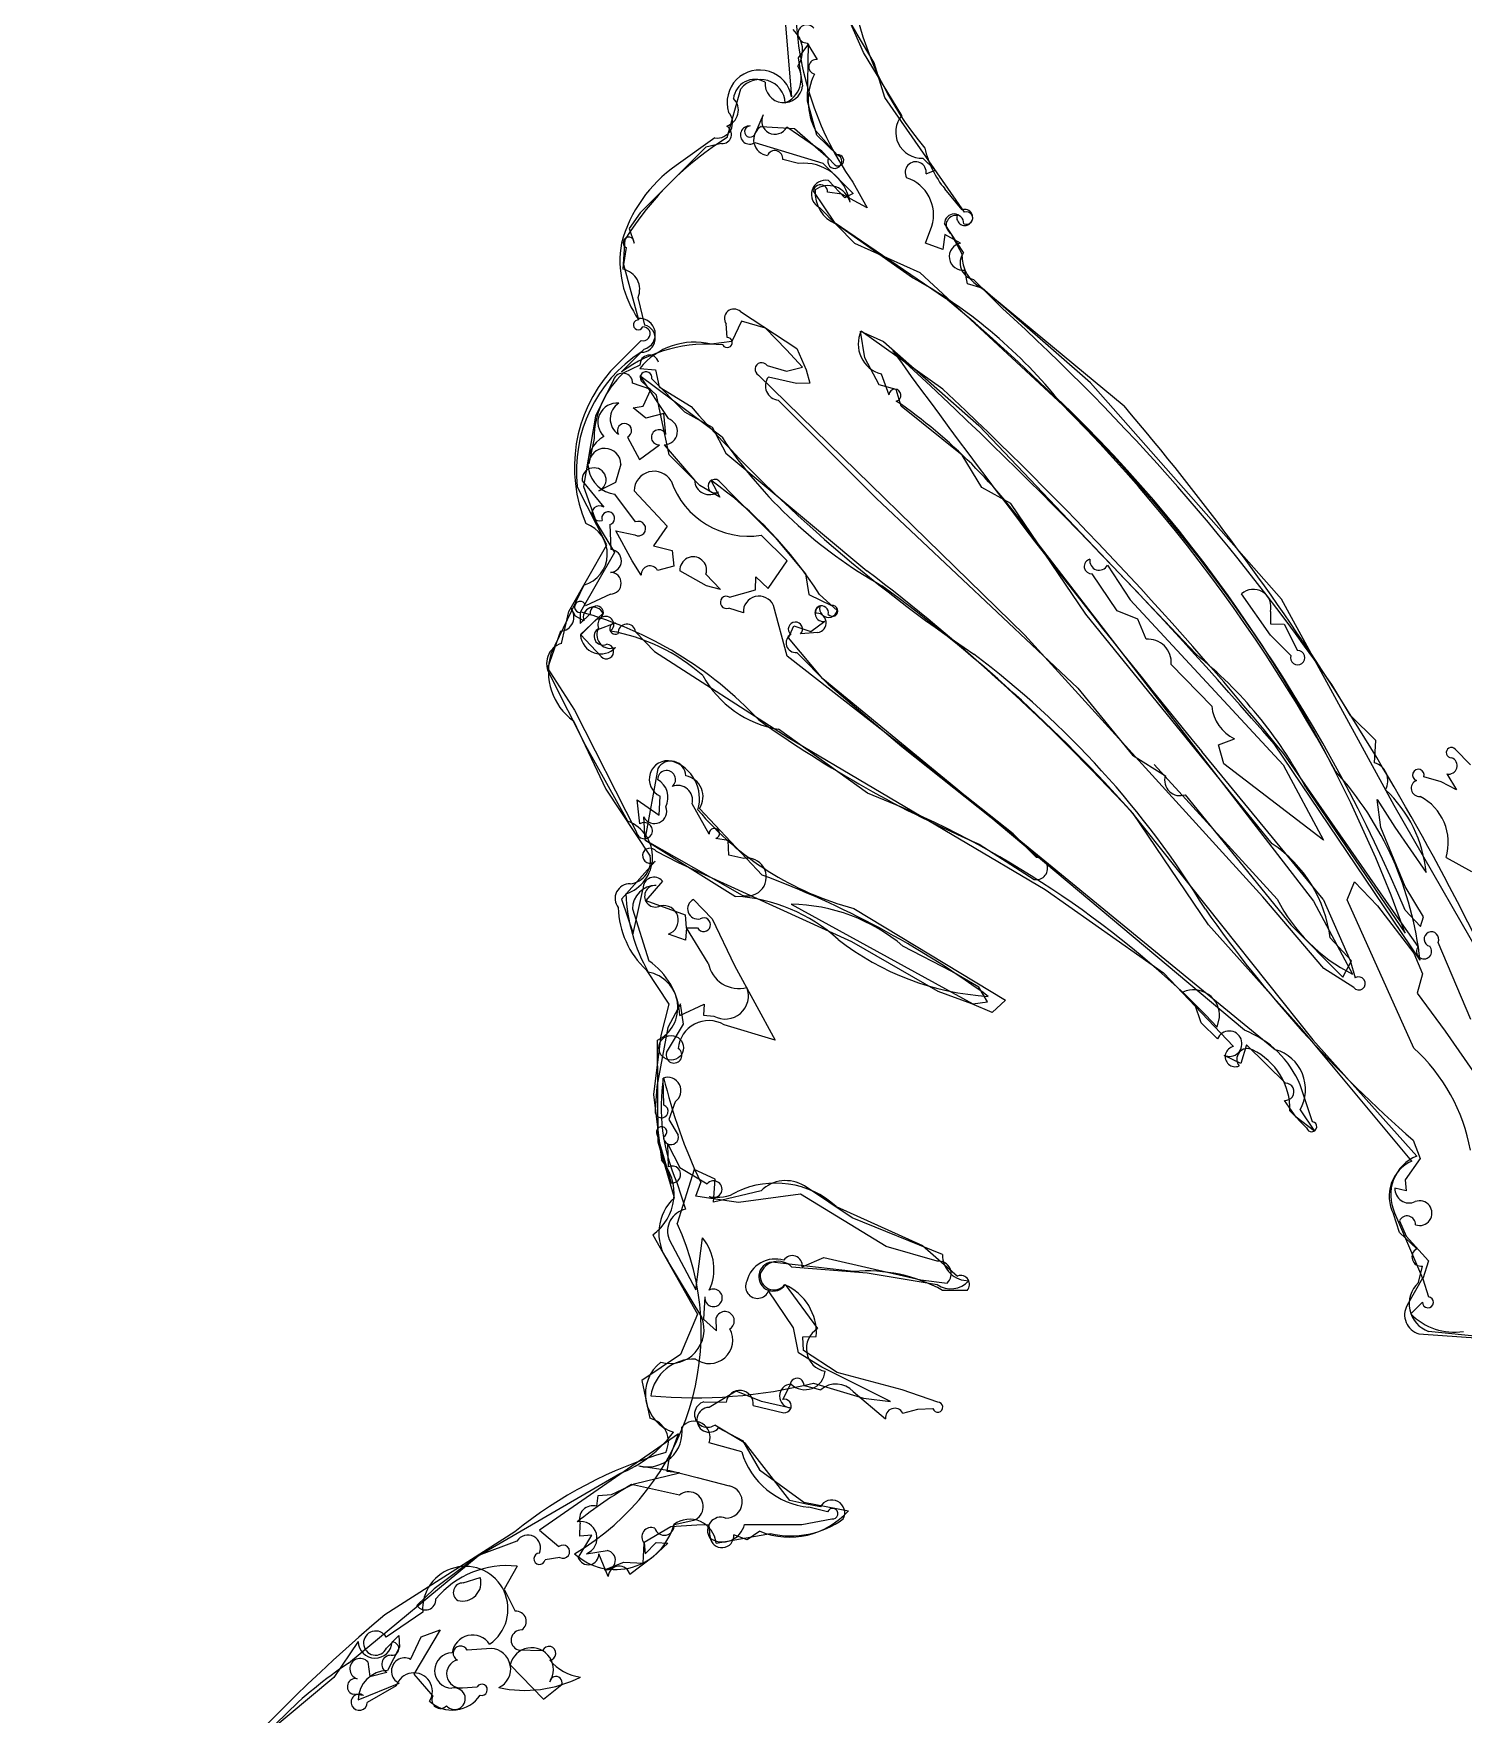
# Model space of a CAD drawing. Extents: x -1.41 to 6.2, y -5.19 to 2.16.
# Drawn here: x -1.083 to 0.07, y -0.949 to 0.405 of the extents above; entities that cross this region are included whole.
import ezdxf

# ---------------------------------------------------------------- set-up
doc = ezdxf.new("R2010")
doc.units = 0

msp = doc.modelspace()

# ---------------------------------------------------------------- linework, layer by layer
at = {"layer": 'Default', "color": 7, "linetype": 'CONTINUOUS'}
for p, q in [((-0.418919, 0.404624), (-0.431328, 0.426228)), ((-0.41379, 0.389834), (-0.428848, 0.423868)), ((-0.45814, 0.396821), (-0.466581, 0.385642)), ((-0.459138, 0.397469), (-0.451093, 0.384106)), ((-0.458997, 0.350603), (-0.45814, 0.396821)), ((-0.405312, 0.381469), (-0.418919, 0.404624)), ((-0.466581, 0.385642), (-0.462935, 0.362819)), ((-0.382908, 0.339181), (-0.41379, 0.389834)), ((-0.396756, 0.353667), (-0.405312, 0.381469)), ((-0.523713, 0.321328), (-0.512637, 0.360711)), ((-0.332344, 0.261247), (-0.396756, 0.353667)), ((-0.494822, 0.339566), (-0.5009, 0.325278)), ((-0.451506, 0.32327), (-0.458997, 0.350603)), ((-0.496218, 0.330342), (-0.46948, 0.328632)), ((-0.447509, 0.310415), (-0.475692, 0.329602)), ((-0.46948, 0.328632), (-0.441929, 0.304835)), ((-0.452508, 0.326985), (-0.43505, 0.307384)), ((-0.540927, 0.313565), (-0.593742, 0.260751)), ((-0.52821, 0.316407), (-0.540927, 0.313565)), ((-0.501447, 0.317362), (-0.446593, 0.300724)), ((-0.435137, 0.307471), (-0.451506, 0.32327)), ((-0.466099, 0.300424), (-0.47897, 0.303506)), ((-0.436994, 0.299343), (-0.447509, 0.310415)), ((-0.446593, 0.300724), (-0.422041, 0.276126)), ((-0.356081, 0.295013), (-0.365915, 0.30477)), ((-0.428925, 0.272843), (-0.442024, 0.286748)), ((-0.422423, 0.285329), (-0.410963, 0.264651)), ((-0.363302, 0.292158), (-0.356081, 0.295013)), ((-0.454108, 0.277899), (-0.437368, 0.253133)), ((-0.431354, 0.275748), (-0.442847, 0.277274)), ((-0.410963, 0.264651), (-0.431354, 0.275748)), ((-0.422041, 0.276126), (-0.428925, 0.272843)), ((-0.33419, 0.263093), (-0.348235, 0.279958)), ((-0.593742, 0.260751), (-0.602598, 0.248038)), ((-0.449193, 0.264958), (-0.420996, 0.236289)), ((-0.602598, 0.248038), (-0.598703, 0.23633)), ((-0.437368, 0.253133), (-0.347721, 0.191771)), ((-0.374443, 0.208395), (-0.435799, 0.251564)), ((-0.363782, 0.236341), (-0.358677, 0.249896)), ((-0.3331, 0.22865), (-0.348522, 0.252097)), ((-0.343383, 0.244001), (-0.334599, 0.227508)), ((-0.60743, 0.215137), (-0.605824, 0.239511)), ((-0.605025, 0.232659), (-0.607405, 0.219069)), ((-0.420996, 0.236289), (-0.368515, 0.212563)), ((-0.349847, 0.231222), (-0.363782, 0.236341)), ((-0.348331, 0.243325), (-0.349847, 0.231222)), ((-0.335517, 0.236206), (-0.348331, 0.243325)), ((-0.607405, 0.219069), (-0.5954, 0.175403)), ((-0.368515, 0.212563), (-0.242025, 0.095502)), ((-0.330093, 0.203423), (-0.332042, 0.214479)), ((-0.318191, 0.199954), (-0.330093, 0.203423)), ((-0.301873, 0.183636), (-0.325114, 0.206877)), ((-0.590192, 0.170252), (-0.595574, 0.192485)), ((-0.230752, 0.123598), (-0.318191, 0.199954)), ((-0.317693, 0.199456), (-0.203748, 0.105006)), ((-0.512879, 0.18106), (-0.467549, 0.15132)), ((-0.523674, 0.160331), (-0.524595, 0.171106)), ((-0.512071, 0.173354), (-0.519973, 0.157054)), ((-0.492886, 0.167656), (-0.512071, 0.173354)), ((-0.475888, 0.15023), (-0.492886, 0.167656)), ((-0.416117, 0.165348), (-0.397579, 0.156882)), ((-0.412879, 0.14379), (-0.416117, 0.165348)), ((-0.349929, 0.118553), (-0.415681, 0.165422)), ((-0.590668, 0.150687), (-0.608932, 0.132423)), ((-0.519973, 0.157054), (-0.536615, 0.154726)), ((-0.463033, 0.136248), (-0.475888, 0.15023)), ((-0.467549, 0.15132), (-0.460154, 0.134109)), ((-0.397579, 0.156882), (-0.320743, 0.089367)), ((-0.594011, 0.137916), (-0.607478, 0.131355)), ((-0.491566, 0.137669), (-0.475852, 0.133059)), ((-0.475852, 0.133059), (-0.463033, 0.136248)), ((-0.40112, 0.121978), (-0.412879, 0.14379)), ((-0.615353, 0.126002), (-0.629733, 0.096792)), ((-0.585365, 0.118205), (-0.599902, 0.123394)), ((-0.527867, 0.079758), (-0.594213, 0.129205)), ((-0.594213, 0.129205), (-0.571335, 0.094827)), ((-0.594007, 0.13534), (-0.581398, 0.134177)), ((-0.580677, 0.113835), (-0.59304, 0.125367)), ((-0.584503, 0.126851), (-0.558074, 0.100422)), ((-0.581398, 0.134177), (-0.578565, 0.1204)), ((-0.28384, -0.079531), (-0.498396, 0.129903)), ((-0.467875, 0.123076), (-0.490504, 0.128348)), ((-0.456987, 0.123335), (-0.467875, 0.123076)), ((-0.460154, 0.134109), (-0.456987, 0.123335)), ((-0.387463, 0.118276), (-0.40112, 0.121978)), ((-0.399603, 0.130861), (-0.393319, 0.114129)), ((-0.076957, -0.050709), (-0.230752, 0.123598)), ((-0.591363, 0.105002), (-0.585365, 0.118205)), ((-0.570522, 0.065729), (-0.580677, 0.113835)), ((-0.578565, 0.1204), (-0.552756, 0.104532)), ((-0.482484, 0.109686), (-0.403567, 0.030768)), ((-0.383335, 0.104749), (-0.387463, 0.118276)), ((-0.629733, 0.096792), (-0.639574, 0.040042)), ((-0.59936, 0.103536), (-0.591363, 0.105002)), ((-0.58926, 0.095086), (-0.59936, 0.103536)), ((-0.57485, 0.099091), (-0.58926, 0.095086)), ((-0.573187, 0.082142), (-0.57485, 0.099091)), ((-0.558074, 0.100422), (-0.53572, 0.088048)), ((-0.334351, 0.065263), (-0.383335, 0.104749)), ((-0.53572, 0.088048), (-0.52481, 0.06708)), ((-0.320743, 0.089367), (-0.145736, -0.095068)), ((-0.631052, 0.07883), (-0.635198, 0.058356)), ((-0.604023, 0.079992), (-0.594253, 0.061828)), ((-0.594253, 0.061828), (-0.578137, 0.073838)), ((-0.574513, 0.073722), (-0.550108, 0.045315)), ((-0.609321, 0.058011), (-0.613786, 0.043342)), ((-0.545802, 0.041009), (-0.570522, 0.065729)), ((-0.52481, 0.06708), (-0.411029, -0.027859)), ((-0.318415, 0.039207), (-0.334351, 0.065263)), ((-0.640719, 0.044746), (-0.623177, 0.023493)), ((-0.613786, 0.043342), (-0.627153, 0.036556)), ((-0.529591, 0.031609), (-0.545802, 0.041009)), ((-0.537006, 0.045203), (-0.529591, 0.031609)), ((-0.530323, 0.044722), (-0.517455, 0.031518)), ((-0.620611, -0.006749), (-0.644685, 0.040233)), ((-0.639574, 0.040042), (-0.62908, 0.010953)), ((-0.597557, 0.011606), (-0.614136, 0.033963)), ((-0.598698, 0.036639), (-0.572183, 0.008198)), ((-0.517455, 0.031518), (-0.484947, -0.00099)), ((-0.403567, 0.030768), (-0.241003, -0.122367)), ((-0.295053, 0.026512), (-0.318415, 0.039207)), ((-0.234679, -0.062694), (-0.295053, 0.026512)), ((-0.62908, 0.010953), (-0.614521, -0.012943)), ((-0.618286, 0.009507), (-0.617423, -0.010634)), ((-0.600343, -0.019694), (-0.613437, 0.004412)), ((-0.613437, 0.004412), (-0.598132, 0.001112)), ((-0.572183, 0.008198), (-0.583147, -0.007652)), ((-0.475389, -0.019718), (-0.496192, 0.000828)), ((-0.651299, -0.06047), (-0.620611, -0.006749)), ((-0.614521, -0.012943), (-0.641931, -0.060854)), ((-0.583147, -0.007652), (-0.568177, -0.011433)), ((-0.568177, -0.011433), (-0.566809, -0.024165)), ((-0.484947, -0.00099), (-0.460634, -0.030342)), ((-0.276007, -0.00251), (-0.051138, -0.294009)), ((-0.592919, -0.031379), (-0.600343, -0.019694)), ((-0.566809, -0.024165), (-0.579792, -0.027446)), ((-0.490733, -0.041948), (-0.475389, -0.019718)), ((-0.217231, -0.023206), (-0.198978, -0.051254)), ((-0.54037, -0.039849), (-0.561791, -0.027855)), ((-0.540853, -0.030459), (-0.529003, -0.042826)), ((-0.529003, -0.042826), (-0.54037, -0.039849)), ((-0.500816, -0.043028), (-0.500578, -0.032571)), ((-0.500578, -0.032571), (-0.490733, -0.041948)), ((-0.460634, -0.030342), (-0.458005, -0.046789)), ((-0.209249, -0.059973), (-0.22953, -0.030131)), ((-0.617879, -0.046618), (-0.637818, -0.055929)), ((-0.521756, -0.049016), (-0.500816, -0.043028)), ((-0.458005, -0.046789), (-0.439544, -0.055821)), ((-0.435038, -0.059662), (-0.449259, -0.046924)), ((-0.198978, -0.051254), (-0.075502, -0.184158)), ((-0.08567, -0.079708), (-0.109201, -0.046381)), ((0.013875, -0.216967), (-0.076957, -0.050709)), ((-0.65726, -0.086292), (-0.651299, -0.06047)), ((-0.645871, -0.064357), (-0.649562, -0.057878)), ((-0.639221, -0.068061), (-0.645871, -0.064357)), ((-0.642105, -0.061399), (-0.642241, -0.070247)), ((-0.642241, -0.070247), (-0.634049, -0.0624)), ((-0.628915, -0.066694), (-0.641931, -0.07971)), ((-0.641809, -0.079158), (-0.623821, -0.062295)), ((-0.510643, -0.06165), (-0.522395, -0.057823)), ((-0.475318, -0.096647), (-0.486438, -0.055719)), ((-0.084339, -0.247762), (-0.234679, -0.062694)), ((-0.19271, -0.066733), (-0.209249, -0.059973)), ((-0.186078, -0.08301), (-0.19271, -0.066733)), ((-0.085897, -0.060635), (-0.085649, -0.070514)), ((-0.65794, -0.076527), (-0.668624, -0.106156)), ((-0.625305, -0.096955), (-0.641809, -0.079158)), ((-0.627858, -0.075064), (-0.613724, -0.069807)), ((-0.597518, -0.076982), (-0.582302, -0.092895)), ((-0.474152, -0.081779), (-0.469856, -0.072063)), ((-0.469856, -0.072063), (-0.456207, -0.076639)), ((-0.450728, -0.07758), (-0.464572, -0.078624)), ((-0.456207, -0.076639), (-0.445024, -0.068507)), ((-0.092035, -0.290473), (-0.28384, -0.079531)), ((-0.06935, -0.096029), (-0.08567, -0.079708)), ((-0.085649, -0.070514), (-0.074716, -0.070876)), ((-0.074716, -0.070876), (-0.063883, -0.092068)), ((-0.582302, -0.092895), (-0.474669, -0.162118)), ((-0.446547, -0.114815), (-0.474152, -0.081779)), ((-0.467663, -0.093699), (-0.442217, -0.119145)), ((-0.668624, -0.106156), (-0.646901, -0.14018)), ((-0.384802, -0.167132), (-0.475318, -0.096647)), ((-0.133017, -0.136872), (-0.165907, -0.103184)), ((-0.637702, -0.168792), (-0.666475, -0.11186)), ((-0.339525, -0.202981), (-0.446547, -0.114815)), ((-0.442217, -0.119145), (-0.382878, -0.169256)), ((-0.021347, -0.144319), (-0.036453, -0.119497)), ((-0.241003, -0.122367), (-0.196985, -0.176246)), ((-0.646901, -0.14018), (-0.597023, -0.237756)), ((-0.000824, -0.164666), (-0.021347, -0.144319)), ((-0.410668, -0.206943), (-0.482438, -0.155484)), ((-0.474669, -0.162118), (-0.267435, -0.284498)), ((-0.603659, -0.229547), (-0.637702, -0.168792)), ((-0.293202, -0.239875), (-0.384802, -0.167132)), ((-0.382878, -0.169256), (-0.289932, -0.243146)), ((-0.043422, -0.292392), (-0.141074, -0.173476)), ((-0.12774, -0.16815), (-0.114692, -0.163131)), ((-0.123383, -0.183418), (-0.12774, -0.16815)), ((0.034746, -0.341547), (-0.082943, -0.167289)), ((0.011579, -0.299524), (-0.074977, -0.175255)), ((-0.00189, -0.182491), (-0.000824, -0.164666)), ((0.075359, -0.184169), (0.063215, -0.171547)), ((-0.579686, -0.187171), (-0.590077, -0.244702)), ((-0.196985, -0.176246), (-0.170527, -0.192915)), ((-0.080268, -0.29246), (-0.179435, -0.183935)), ((-0.043082, -0.244868), (-0.123383, -0.183418)), ((-0.075502, -0.184158), (-0.043082, -0.244868)), ((-0.106794, -0.397998), (-0.339525, -0.202981)), ((-0.057315, -0.202345), (0.022866, -0.319691)), ((0.051898, -0.197845), (0.037929, -0.193879)), ((0.064292, -0.204214), (0.051898, -0.197845)), ((0.056446, -0.19146), (0.064292, -0.204214)), ((-0.594234, -0.231789), (-0.596315, -0.212299)), ((-0.596315, -0.212299), (-0.578536, -0.224825)), ((-0.578536, -0.224825), (-0.577653, -0.209387)), ((-0.538334, -0.239983), (-0.552036, -0.215658)), ((-0.154467, -0.208228), (-0.069258, -0.312968)), ((0.003296, -0.234672), (0.00017, -0.212072)), ((0.00017, -0.212072), (0.014569, -0.23446)), ((-0.591086, -0.226142), (-0.590077, -0.244702)), ((-0.495514, -0.272938), (-0.545942, -0.219213)), ((-0.199008, -0.220932), (-0.051777, -0.405875)), ((-0.135653, -0.313139), (-0.19645, -0.22349)), ((0.106394, -0.378258), (0.013875, -0.216967)), ((-0.522921, -0.245077), (-0.532844, -0.24359)), ((-0.274321, -0.258756), (-0.293202, -0.239875)), ((-0.289932, -0.243146), (-0.081659, -0.413706)), ((0.02276, -0.282304), (0.003296, -0.234672)), ((0.014569, -0.23446), (0.039637, -0.271013)), ((-0.590077, -0.244702), (-0.516957, -0.290139)), ((-0.590077, -0.244702), (-0.511642, -0.289226)), ((-0.562815, -0.263163), (-0.580689, -0.25409)), ((-0.522425, -0.256961), (-0.522921, -0.245077)), ((-0.510192, -0.259508), (-0.522425, -0.256961)), ((-0.320486, -0.248107), (-0.27613, -0.276481)), ((-0.58166, -0.261852), (-0.608797, -0.292322)), ((-0.423256, -0.326669), (-0.562815, -0.263163)), ((0.055751, -0.258843), (0.076365, -0.270028)), ((-0.599504, -0.320184), (-0.591456, -0.283795)), ((-0.575945, -0.277857), (-0.589365, -0.29354)), ((-0.024013, -0.292836), (-0.018174, -0.278502)), ((-0.018174, -0.278502), (0.000382, -0.297755)), ((0.037626, -0.306636), (0.02276, -0.282304)), ((-0.608797, -0.292322), (-0.599504, -0.320184)), ((-0.589365, -0.29354), (-0.557619, -0.30499)), ((-0.550741, -0.292768), (-0.535879, -0.308328)), ((-0.472225, -0.296557), (-0.325812, -0.376649)), ((-0.267435, -0.284498), (-0.172018, -0.351631)), ((-0.042799, -0.348292), (-0.092035, -0.290473)), ((-0.051138, -0.294009), (-0.019777, -0.352711)), ((-0.043422, -0.292392), (-0.021553, -0.341817)), ((0.0297, -0.412413), (-0.024013, -0.292836)), ((0.000382, -0.297755), (0.029645, -0.336033)), ((-0.600116, -0.300208), (-0.586989, -0.342071)), ((-0.557619, -0.30499), (-0.556787, -0.315362)), ((-0.535879, -0.308328), (-0.517919, -0.345791)), ((-0.42156, -0.299856), (-0.299497, -0.373826)), ((0.033287, -0.33066), (0.011579, -0.299524)), ((0.022753, -0.301269), (0.035119, -0.314326)), ((0.035119, -0.314326), (0.037626, -0.306636)), ((-0.557235, -0.325544), (-0.571125, -0.320615)), ((-0.556414, -0.315587), (-0.557235, -0.325544)), ((-0.556787, -0.315362), (-0.547539, -0.315527)), ((-0.538924, -0.34398), (-0.556414, -0.315587)), ((-0.060441, -0.397211), (-0.135653, -0.313139)), ((-0.069258, -0.312968), (-0.027445, -0.355159)), ((-0.020515, -0.342157), (-0.037685, -0.323567)), ((-0.353591, -0.366921), (-0.423256, -0.326669)), ((-0.342644, -0.350712), (-0.382024, -0.330262)), ((0.029645, -0.336033), (0.036716, -0.35245)), ((0.075665, -0.389391), (0.049266, -0.327194)), ((-0.517919, -0.345791), (-0.484958, -0.405993)), ((-0.320741, -0.363187), (-0.342644, -0.350712)), ((-0.172018, -0.351631), (-0.115468, -0.411206)), ((-0.018729, -0.36365), (-0.042799, -0.348292)), ((-0.027445, -0.355159), (-0.020515, -0.342157)), ((-0.021553, -0.341817), (-0.017452, -0.355836)), ((-0.313999, -0.375202), (-0.320741, -0.363187)), ((0.036716, -0.35245), (0.032512, -0.368197)), ((-0.561365, -0.37676), (-0.571587, -0.395919)), ((-0.561793, -0.386124), (-0.542165, -0.376882)), ((-0.558845, -0.393195), (-0.561365, -0.37676)), ((-0.542165, -0.376882), (-0.542924, -0.385982)), ((-0.326374, -0.376662), (-0.353591, -0.366921)), ((-0.310139, -0.383645), (-0.326374, -0.376662)), ((-0.325812, -0.376649), (-0.313999, -0.375202)), ((-0.299497, -0.373826), (-0.310139, -0.383645)), ((-0.156382, -0.367267), (-0.138117, -0.385533)), ((-0.141729, -0.39201), (-0.146717, -0.376932)), ((0.032512, -0.368197), (0.054938, -0.398754)), ((-0.542924, -0.385982), (-0.534409, -0.386575)), ((-0.12843, -0.404934), (-0.141729, -0.39201)), ((-0.138117, -0.385533), (-0.128663, -0.395424)), ((-0.128663, -0.395424), (-0.126783, -0.387763)), ((-0.571587, -0.395919), (-0.580324, -0.44345)), ((-0.579426, -0.488262), (-0.579941, -0.406134)), ((-0.572507, -0.416028), (-0.558845, -0.393195)), ((-0.484958, -0.405993), (-0.526189, -0.393567)), ((0.028089, -0.503411), (-0.060441, -0.397211)), ((-0.051777, -0.405875), (0.032173, -0.499396)), ((0.054938, -0.398754), (0.100344, -0.464252)), ((-0.10957, -0.424908), (-0.123088, -0.418245)), ((-0.105164, -0.409854), (-0.10957, -0.424908)), ((-0.073644, -0.440577), (-0.105164, -0.409854)), ((-0.580324, -0.44345), (-0.581761, -0.462507)), ((-0.57482, -0.458325), (-0.575439, -0.436611)), ((-0.051781, -0.47176), (-0.061832, -0.442008)), ((-0.565757, -0.455646), (-0.570801, -0.469923)), ((-0.064969, -0.468109), (-0.074561, -0.454546)), ((-0.570801, -0.469923), (-0.563301, -0.482551)), ((-0.070056, -0.463022), (-0.056618, -0.476565)), ((-0.050419, -0.479268), (-0.064969, -0.468109)), ((-0.061964, -0.462135), (-0.050419, -0.479268)), ((-0.580633, -0.480569), (-0.56889, -0.521032)), ((0.029359, -0.486669), (0.034875, -0.501419)), ((-0.56623, -0.532956), (-0.579426, -0.488262)), ((-0.571013, -0.508092), (-0.571427, -0.48985)), ((-0.571427, -0.48985), (-0.561785, -0.508577)), ((-0.550289, -0.510116), (-0.563913, -0.553828)), ((-0.561785, -0.508577), (-0.539847, -0.521906)), ((-0.533325, -0.518132), (-0.550289, -0.510116)), ((0.034875, -0.501419), (0.022906, -0.518627)), ((-0.564415, -0.520652), (-0.557237, -0.542321)), ((-0.549108, -0.531709), (-0.545078, -0.520768)), ((-0.534721, -0.53657), (-0.533325, -0.518132)), ((-0.496386, -0.527344), (-0.534721, -0.53657)), ((-0.423068, -0.549266), (-0.461514, -0.523436)), ((0.023559, -0.527345), (0.014424, -0.525334)), ((0.022906, -0.518627), (0.023559, -0.527345)), ((-0.536932, -0.533551), (-0.549108, -0.531709)), ((-0.514543, -0.536863), (-0.536932, -0.533551)), ((-0.464584, -0.530053), (-0.514543, -0.536863)), ((-0.395513, -0.572405), (-0.464584, -0.530053)), ((-0.435908, -0.540003), (-0.366282, -0.571589)), ((-0.35019, -0.578817), (-0.423068, -0.549266)), ((0.018149, -0.56107), (0.013402, -0.546043)), ((0.014282, -0.545035), (0.036745, -0.597754)), ((0.018103, -0.551515), (0.023559, -0.564017)), ((-0.570511, -0.566662), (-0.548882, -0.607127)), ((-0.548882, -0.607127), (-0.543558, -0.565412)), ((0.032092, -0.574217), (0.018149, -0.56107)), ((0.023559, -0.564017), (0.041583, -0.583914)), ((-0.46324, -0.58875), (-0.445916, -0.581189)), ((-0.445916, -0.581189), (-0.367725, -0.599159)), ((-0.354375, -0.584113), (-0.395513, -0.572405)), ((-0.366282, -0.571589), (-0.33802, -0.596117)), ((-0.544179, -0.629339), (-0.571562, -0.583795)), ((-0.421834, -0.592463), (-0.487837, -0.584888)), ((-0.471884, -0.588759), (-0.410962, -0.593543)), ((-0.410962, -0.593543), (-0.354415, -0.60293)), ((0.033398, -0.601402), (0.036633, -0.588007)), ((0.041583, -0.583914), (0.036905, -0.598421)), ((-0.470298, -0.637898), (-0.49034, -0.607901)), ((-0.476877, -0.602973), (-0.450812, -0.638461)), ((-0.367725, -0.599159), (-0.346483, -0.601794)), ((-0.33032, -0.607605), (-0.350025, -0.607631)), ((0.036745, -0.597754), (0.024261, -0.61968)), ((0.036905, -0.598421), (0.041679, -0.61274)), ((-0.541711, -0.612954), (-0.5428, -0.630775)), ((0.036711, -0.617126), (0.027466, -0.62654)), ((-0.5428, -0.630775), (-0.532422, -0.640348)), ((-0.532422, -0.640348), (-0.532593, -0.629642)), ((-0.466118, -0.657843), (-0.470298, -0.637898)), ((-0.462783, -0.645205), (-0.45185, -0.644806)), ((-0.462111, -0.656204), (-0.462783, -0.645205)), ((0.03377, -0.642628), (0.083468, -0.646023)), ((0.084407, -0.645048), (0.041634, -0.640683)), ((-0.447512, -0.669456), (-0.466118, -0.657843)), ((-0.435172, -0.673933), (-0.462111, -0.656204)), ((-0.410966, -0.687824), (-0.447512, -0.669456)), ((-0.382592, -0.687827), (-0.435172, -0.673933)), ((-0.516465, -0.68895), (-0.538338, -0.701959)), ((-0.495999, -0.697278), (-0.516465, -0.68895)), ((-0.478982, -0.695591), (-0.473004, -0.683889)), ((-0.461744, -0.684347), (-0.448295, -0.687772)), ((-0.4541, -0.682285), (-0.413816, -0.69438)), ((-0.42208, -0.689234), (-0.396008, -0.711151)), ((-0.392101, -0.69707), (-0.410966, -0.687824)), ((-0.353943, -0.697653), (-0.382592, -0.687827)), ((-0.542446, -0.697396), (-0.524512, -0.69772)), ((-0.502671, -0.700441), (-0.478064, -0.706209)), ((-0.472297, -0.702418), (-0.495999, -0.697278)), ((-0.413816, -0.69438), (-0.392101, -0.69707)), ((-0.382103, -0.7065), (-0.370143, -0.703263)), ((-0.370143, -0.703263), (-0.357839, -0.702785)), ((-0.509061, -0.731129), (-0.533796, -0.71616)), ((-0.563049, -0.723142), (-0.674931, -0.800988)), ((-0.57044, -0.743613), (-0.563049, -0.723142)), ((-0.511959, -0.73766), (-0.538206, -0.730461)), ((-0.530654, -0.718521), (-0.51129, -0.728624)), ((-0.51129, -0.728624), (-0.497603, -0.752336)), ((-0.473307, -0.776953), (-0.509061, -0.731129)), ((-0.572046, -0.753614), (-0.57044, -0.743613)), ((-0.724321, -0.821453), (-0.610185, -0.755316)), ((-0.598802, -0.763535), (-0.562078, -0.754681)), ((-0.594792, -0.749108), (-0.569895, -0.752913)), ((-0.562078, -0.754681), (-0.572046, -0.753614)), ((-0.569895, -0.752913), (-0.547895, -0.758293)), ((-0.547895, -0.758293), (-0.522175, -0.765156)), ((-0.497603, -0.752336), (-0.462004, -0.778298)), ((-0.617006, -0.77201), (-0.598802, -0.763535)), ((-0.562242, -0.772597), (-0.600748, -0.76406)), ((-0.628732, -0.781618), (-0.627764, -0.772885)), ((-0.627764, -0.772885), (-0.617006, -0.77201)), ((-0.460988, -0.779631), (-0.473307, -0.776953)), ((-0.462004, -0.778298), (-0.426034, -0.785174)), ((-0.448601, -0.782104), (-0.460988, -0.779631)), ((-0.442727, -0.786043), (-0.457865, -0.782335)), ((-0.642475, -0.805579), (-0.642113, -0.795695)), ((-0.569033, -0.79823), (-0.59058, -0.810852)), ((-0.548184, -0.796834), (-0.569033, -0.79823)), ((-0.56632, -0.796271), (-0.550679, -0.792914)), ((-0.53828, -0.796553), (-0.548184, -0.796834)), ((-0.537549, -0.806351), (-0.53828, -0.796553)), ((-0.509755, -0.796263), (-0.46345, -0.796417)), ((-0.46345, -0.796417), (-0.439443, -0.791749)), ((-0.693171, -0.809774), (-0.724214, -0.821323)), ((-0.674931, -0.800988), (-0.659312, -0.814007)), ((-0.643769, -0.823026), (-0.632743, -0.804786)), ((-0.632743, -0.804786), (-0.642475, -0.805579)), ((-0.591466, -0.827554), (-0.590604, -0.811371)), ((-0.59058, -0.810852), (-0.589941, -0.819811)), ((-0.589941, -0.819811), (-0.580957, -0.810698)), ((-0.571632, -0.811433), (-0.583314, -0.822483)), ((-0.580957, -0.810698), (-0.571632, -0.811433)), ((-0.532677, -0.811344), (-0.488854, -0.803513)), ((-0.507538, -0.808678), (-0.518417, -0.804574)), ((-0.497286, -0.801755), (-0.507538, -0.808678)), ((-0.829005, -0.908139), (-0.724321, -0.821453)), ((-0.724214, -0.821323), (-0.75979, -0.848109)), ((-0.658548, -0.822909), (-0.67053, -0.824866)), ((-0.637219, -0.819819), (-0.620354, -0.817343)), ((-0.619578, -0.83813), (-0.627071, -0.819983)), ((-0.583314, -0.822483), (-0.60217, -0.836516)), ((-0.736389, -0.843403), (-0.722772, -0.838868)), ((-0.69312, -0.829849), (-0.703543, -0.848412)), ((-0.622519, -0.832732), (-0.606883, -0.826692)), ((-0.606883, -0.826692), (-0.591466, -0.827554)), ((-0.75979, -0.848109), (-0.773789, -0.861658)), ((-0.703543, -0.848412), (-0.694509, -0.86624)), ((-0.769133, -0.866958), (-0.798576, -0.887085)), ((-0.821217, -0.89054), (-0.840736, -0.919627)), ((-0.798214, -0.895961), (-0.788302, -0.885839)), ((-0.788302, -0.885839), (-0.787921, -0.895101)), ((-0.778907, -0.904953), (-0.770465, -0.886882)), ((-0.755087, -0.881301), (-0.776396, -0.91683)), ((-0.770465, -0.886882), (-0.755087, -0.881301)), ((-0.813374, -0.907057), (-0.811787, -0.918807)), ((-0.787921, -0.895101), (-0.797506, -0.913984)), ((-0.714018, -0.896212), (-0.733413, -0.897619)), ((-0.692101, -0.89732), (-0.672476, -0.897749)), ((-0.840736, -0.919627), (-0.896467, -0.96593)), ((-0.811787, -0.918807), (-0.797939, -0.915377)), ((-0.776396, -0.91683), (-0.761067, -0.934573)), ((-0.698502, -0.909387), (-0.671641, -0.936942)), ((-0.816731, -0.933954), (-0.825814, -0.932957)), ((-0.821068, -0.937672), (-0.788215, -0.924203)), ((-0.790452, -0.926363), (-0.813777, -0.939809)), ((-0.737118, -0.92793), (-0.72521, -0.927013)), ((-0.671641, -0.936942), (-0.657042, -0.925192))]:
    msp.add_line(p, q, dxfattribs=at)
at = {"layer": 'Default', "color": 4, "linetype": 'CONTINUOUS'}
for p, q in [((-0.476916, 0.415043), (-0.471741, 0.354079)), ((-0.533738, 0.32102), (-0.564916, 0.298907)), ((-0.592974, 0.157809), (-0.6177, 0.133083)), ((-0.639257, -0.039323), (-0.665728, -0.094615)), ((-0.647669, -0.148703), (-0.621502, -0.203849)), ((-0.621502, -0.203849), (-0.585892, -0.257649)), ((-0.588913, -0.34941), (-0.570834, -0.377058)), ((-0.570834, -0.377058), (-0.577189, -0.402195)), ((-0.577189, -0.402195), (-0.582988, -0.449777)), ((-0.582988, -0.449777), (-0.576698, -0.502518)), ((-0.583701, -0.562817), (-0.547696, -0.626813)), ((-0.547696, -0.626813), (-0.561257, -0.659426)), ((-0.561257, -0.659426), (-0.592513, -0.680357)), ((-0.592513, -0.680357), (-0.586068, -0.710691)), ((-0.694993, -0.802169), (-0.799582, -0.869045))]:
    msp.add_line(p, q, dxfattribs=at)
at = {"layer": 'Default', "color": 7, "linetype": 'CONTINUOUS'}
msp.add_circle((-0.56888, -0.412167), 0.009908, dxfattribs=at)
for centre, radius, start, end in [((-0.21473, 0.431562), 0.254008, 177.611984, 215.148594), ((-0.161346, 0.484533), 0.265913, 190.522743, 220.222355), ((-0.485592, 0.391303), 0.022675, 326.65765, 408.599752), ((-0.459436, 0.404801), 0.007339, 38.962325, 272.33125), ((-0.451925, 0.378195), 0.00597, 81.986491, 255.315405), ((-0.501573, 0.351087), 0.017085, 60.236321, 174.377892), ((-0.496984, 0.347985), 0.020174, 3.66413, 140.889524), ((-0.477987, 0.36463), 0.01516, 175.124576, 353.138109), ((-0.485325, 0.368741), 0.021231, 293.524661, 388.404055), ((-0.408203, 0.35062), 0.050214, 154.268195, 208.078245), ((-0.528131, 0.343333), 0.013423, 287.602137, 404.615657), ((-0.485145, 0.334799), 0.010787, 153.775222, 331.199074), ((-0.367015, 0.325628), 0.020887, 139.544799, 273.017758), ((-0.527741, 0.323941), 0.007549, 266.435839, 420.914805), ((-0.505685, 0.323339), 0.007327, 86.542181, 305.337991), ((-0.505294, 0.326169), 0.004483, 89.349462, 348.542806), ((-0.489697, 0.319454), 0.012691, 120.917248, 262.774834), ((-0.387117, 0.10213), 0.258276, 121.929544, 147.86483), ((-0.288492, 0.329712), 0.077748, 192.550407, 219.787447), ((-0.485339, 0.304423), 0.006435, 351.807889, 517.710742), ((-0.461956, 0.262843), 0.037809, 9.662246, 96.289756), ((-0.436968, 0.30212), 0.005656, 151.3083, 431.110094), ((-0.434247, 0.302935), 0.004521, 232.59514, 460.227962), ((-0.371737, 0.293302), 0.008513, 352.275797, 570.807228), ((-0.444346, 0.275438), 0.011546, 78.397788, 245.178421), ((-0.389064, 0.258879), 0.031687, 343.530396, 431.574835), ((-0.448475, 0.277638), 0.005639, 356.297012, 537.350771), ((-0.425459, 0.27694), 0.027402, 175.360523, 247.829582), ((-0.442174, 0.264461), 0.018118, 15.125884, 125.795436), ((-0.340781, 0.251979), 0.007742, 359.39113, 539.123604), ((-0.339331, 0.250765), 0.007885, 83.478899, 239.077449), ((-0.332166, 0.256929), 0.006489, 165.084794, 468.181938), ((-0.330843, 0.256435), 0.005041, 244.178202, 467.319992), ((-0.603146, 0.236701), 0.004458, 355.2257, 605.067337), ((-0.333686, 0.225358), 0.011002, 99.582734, 278.592544), ((-0.322305, 0.220258), 0.013673, 142.140651, 258.140887), ((-0.303904, 0.226886), 0.030701, 178.838094, 243.310786), ((-0.610701, 0.198996), 0.016469, 336.711167, 438.542869), ((-0.569077, -0.143782), 0.402382, 39.398765, 61.072402), ((-1.170701, -0.807458), 1.294509, 28.526115, 50.524628), ((-0.51818, 0.175428), 0.007735, 46.737091, 213.964888), ((-1.474814, -1.111146), 1.747069, 34.583531, 47.82662), ((-0.5943, 0.162803), 0.012648, 286.685988, 454.989559), ((-0.592817, 0.159416), 0.01115, 268.618139, 436.382393), ((-0.393332, 0.154799), 0.024746, 154.576072, 255.320632), ((-0.539696, 0.036593), 0.118225, 83.976482, 125.847535), ((-0.550239, 0.100413), 0.055996, 75.918421, 141.4102), ((-0.523729, 0.15622), 0.004112, 209.988424, 449.237325), ((5.061012, 4.098359), 6.73129, 215.91933, 219.392062), ((-2.951582, -2.643068), 3.789271, 40.795838, 47.473189), ((-0.531508, 0.052519), 0.113842, 122.745144, 186.195579), ((-0.586467, 0.138461), 0.007564, 14.426621, 184.130738), ((-0.495905, 0.134598), 0.005315, 35.286807, 242.049008), ((-0.559139, 0.078108), 0.071916, 132.233914, 179.424711), ((-0.607833, 0.123482), 0.007931, 359.364661, 521.477392), ((-0.589081, 0.127889), 0.004694, 347.220172, 572.507271), ((-0.481244, 0.121273), 0.011653, 142.619184, 263.887759), ((-0.38846, 0.113682), 0.004879, 282.944531, 534.734375), ((-0.635876, -0.250773), 0.437196, 34.6007, 55.360182), ((-2.39326, -2.069196), 2.993568, 39.247391, 46.954901), ((-1.032789, -0.700276), 1.122164, 19.825269, 46.344581), ((-0.612361, 0.091828), 0.015583, 84.891178, 226.557722), ((-0.603028, 0.094641), 0.014987, 122.015003, 236.068353), ((-0.574657, 0.084535), 0.010814, 270.761718, 432.112647), ((0.339891, 0.893833), 1.19156, 221.483945, 236.088053), ((-1.149107, -0.796553), 1.272226, 22.911218, 44.521461), ((-1.817733, -1.270107), 2.12035, 24.532369, 40.43094), ((-0.606481, 0.085184), 0.005745, 295.326293, 571.219082), ((-0.578775, 0.079846), 0.006042, 22.337216, 276.065941), ((-0.610968, 0.058705), 0.024944, 119.040266, 262.703145), ((-0.622263, 0.05793), 0.012942, 0.362057, 178.111905), ((-0.214059, 0.288734), 0.377023, 213.661092, 240.631347), ((-0.631029, 0.045466), 0.009717, 293.512926, 544.252605), ((-0.582631, 0.03632), 0.016071, 31.3126, 178.861911), ((-0.506236, 0.066381), 0.066319, 199.107832, 278.710754), ((-0.537775, 0.045895), 0.012346, 182.691588, 305.416039), ((-0.533673, 0.040385), 0.00548, 52.318514, 303.844306), ((-0.728086, -0.224643), 0.330649, 32.512682, 54.697498), ((-0.626652, 0.018495), 0.006087, 55.191867, 290.248026), ((-0.619651, 0.014515), 0.005191, 285.246355, 559.472083), ((-0.595274, 0.006218), 0.005852, 240.763239, 472.965793), ((-0.61824, -0.019836), 0.009238, 272.604456, 444.929301), ((-0.58595, -0.030767), 0.006996, 28.339127, 185.020426), ((-0.551084, -0.027244), 0.010724, 342.558805, 543.263513), ((-0.230021, -0.024266), 0.005885, 102.677828, 274.783717), ((-0.223919, -0.019806), 0.007503, 170.164901, 333.055398), ((-0.617912, -0.037841), 0.008777, 270.211074, 449.400166), ((-1.391825, -1.317866), 1.620518, 42.602137, 52.75415), ((-1.170422, -1.093983), 1.306285, 41.788939, 53.802083), ((-0.64223, -0.056886), 0.004515, 12.228202, 271.581003), ((-0.524291, -0.053259), 0.004942, 59.151633, 292.556616), ((-0.498026, -0.060786), 0.012647, 23.617763, 183.914545), ((-0.099653, -0.056948), 0.014241, 344.99669, 492.101473), ((-0.658833, -0.064919), 0.011642, 274.400326, 397.213728), ((-0.726186, -0.36187), 0.312585, 43.183173, 74.362942), ((-0.631465, -0.065327), 0.008224, 21.637045, 199.420965), ((-0.628839, -0.061387), 0.005307, 269.185923, 551.006019), ((-0.621507, -0.07095), 0.006457, 303.966555, 570.823101), ((-0.44751, -0.061516), 0.005471, 344.748374, 543.812137), ((-0.451873, -0.069734), 0.00793, 278.308495, 457.942841), ((-0.446294, -0.062126), 0.006506, 113.493169, 281.255709), ((-0.442028, -0.058171), 0.007148, 163.654674, 347.964851), ((-0.438879, -0.060145), 0.004375, 219.973731, 458.735914), ((-0.625684, -0.078441), 0.016297, 184.465062, 317.368303), ((-0.623889, -0.080582), 0.00707, 116.572141, 295.584246), ((-0.617876, -0.079422), 0.010892, 156.418606, 292.577119), ((-0.613837, -0.074352), 0.004546, 88.58113, 299.682012), ((-0.644673, -0.227066), 0.15312, 48.559405, 79.92973), ((-0.604546, -0.077704), 0.007065, 5.85781, 184.855843), ((-0.468206, -0.085736), 0.007982, 122.58708, 273.897711), ((-0.468737, -0.074741), 0.005694, 317.010627, 588.577698), ((-0.652376, -0.102497), 0.016925, 106.773676, 213.58617), ((-0.621109, -0.092834), 0.005882, 224.486391, 447.340699), ((-0.184313, -0.101416), 0.018491, 354.515049, 455.479596), ((-0.063841, -0.097879), 0.005811, 161.439064, 450.41023), ((-0.769616, -0.686448), 0.739957, 31.43542, 53.058524), ((-0.365114, -0.365964), 0.348585, 27.994026, 50.998556), ((-0.468402, -0.071183), 0.085461, 208.744038, 260.546954), ((0.069599, 0.652176), 0.98116, 234.63656, 246.573325), ((-0.101467, -0.134377), 0.031649, 184.520342, 245.299768), ((0.0601, -0.174338), 0.004182, 41.859651, 272.354435), ((-0.571665, -0.19573), 0.014911, 76.95333, 246.326483), ((-0.57257, -0.196016), 0.007254, 308.696413, 540.191115), ((-0.569145, -0.193301), 0.012193, 1.56239, 149.817076), ((-0.577634, -0.211397), 0.031603, 343.462362, 432.820055), ((-0.233542, -0.370131), 0.269806, 6.081528, 42.097834), ((-0.006264, -0.196905), 0.015063, 331.136108, 433.120161), ((0.033478, -0.192424), 0.004683, 341.890512, 609.924694), ((0.05794, -0.184865), 0.006763, 257.236723, 429.830534), ((-0.588075, -0.210556), 0.016697, 333.636589, 420.386301), ((-0.563461, -0.212588), 0.01183, 344.959775, 472.745663), ((-0.560338, -0.209821), 0.017188, 326.879616, 438.654595), ((-0.158744, -0.196635), 0.012356, 162.477297, 290.249528), ((0.034287, -0.203), 0.006633, 111.364537, 274.480375), ((-0.70353, -0.951606), 0.800182, 45.904337, 68.53118), ((-0.064363, -0.280488), 0.104431, 5.205542, 46.94844), ((0.015749, -0.246791), 0.041778, 343.233967, 422.862111), ((-0.614907, -0.258508), 0.031069, 288.042011, 428.774788), ((-0.582303, -0.221609), 0.009883, 207.297923, 381.607066), ((-0.358499, -0.060766), 0.247267, 220.207813, 255.224417), ((-0.590482, -0.237177), 0.006566, 185.056815, 484.845499), ((-0.534117, -0.239546), 0.00424, 287.4818, 545.915762), ((-0.585811, -0.257391), 0.006093, 32.799819, 312.930615), ((-0.14416, -0.336838), 0.107299, 7.104913, 56.115993), ((-0.507435, -0.274537), 0.01528, 254.019369, 460.394122), ((-0.274378, -0.267705), 0.008949, 258.707955, 449.636403), ((-0.580994, -0.300375), 0.019123, 90.094153, 179.501537), ((-0.582681, -0.283489), 0.008781, 39.89611, 181.997777), ((-0.581483, -0.29001), 0.00877, 87.010819, 296.559102), ((-0.761243, -0.987212), 0.762101, 53.992497, 69.59344), ((-0.467923, -0.283079), 0.137452, 182.072465, 209.689611), ((-0.574976, -0.309413), 0.011845, 288.972119, 462.609204), ((-0.547435, -0.300256), 0.008185, 113.82473, 284.100364), ((-0.52439, -0.423778), 0.133845, 47.683306, 86.81669), ((-0.473633, -0.437873), 0.141323, 49.592459, 89.429252), ((0.041269, -0.230929), 0.136225, 206.85183, 243.376559), ((-0.542652, -0.312959), 0.005521, 207.722897, 480.3413), ((0.705813, 0.291044), 1.03074, 215.024972, 228.983279), ((-0.299644, -0.152345), 0.218793, 232.021952, 266.445086), ((0.043943, -0.324628), 0.00591, 334.262713, 616.282837), ((0.038038, -0.33446), 0.006084, 141.344664, 402.25022), ((-0.592687, -0.379863), 0.029199, 295.880623, 439.428933), ((-0.61858, -0.389372), 0.05688, 3.273262, 56.26278), ((-0.514362, -0.339454), 0.024975, 190.439806, 285.136085), ((-0.525238, -0.37032), 0.018664, 240.569985, 381.222962), ((-0.147848, -0.386563), 0.021099, 356.739242, 473.858526), ((-0.014651, -0.360304), 0.005275, 219.362225, 482.086191), ((-0.538588, -0.414909), 0.024683, 59.843618, 174.913218), ((-0.119005, -0.408879), 0.010217, 246.447842, 517.289322), ((-0.136606, -0.473427), 0.081106, 22.791467, 68.434795), ((-0.566516, -0.418112), 0.006343, 160.821404, 418.205125), ((-0.114117, -0.419249), 0.008156, 99.539162, 292.29673), ((-0.104376, -0.421379), 0.008573, 62.064984, 219.178111), ((-0.123545, -0.462018), 0.053498, 358.925602, 424.318316), ((-0.090819, -0.44565), 0.033232, 330.260919, 433.999362), ((-0.067293, -0.520052), 0.144892, 10.045804, 47.978176), ((-0.424475, -0.460168), 0.152451, 170.866303, 203.374663), ((-0.571659, -0.446668), 0.010744, 303.323505, 470.595091), ((-0.141552, -0.330734), 0.446033, 193.646634, 205.217257), ((-0.073838, -0.447579), 0.007004, 264.073396, 448.415744), ((-0.576553, -0.4633), 0.005268, 171.341711, 430.791184), ((-0.052613, -0.475758), 0.004085, 191.386058, 438.242711), ((-0.576495, -0.47991), 0.00419, 289.316322, 549.060039), ((-0.569095, -0.484197), 0.006023, 176.829422, 375.85844), ((0.04496, -0.530735), 0.033847, 112.19641, 204.99297), ((-0.568015, -0.514244), 0.006844, 262.649684, 475.979479), ((0.040998, -0.531704), 0.031099, 114.525205, 207.455543), ((-0.5346, -0.526135), 0.00674, 238.142857, 501.130122), ((-0.531367, -0.504031), 0.028645, 256.286656, 302.457299), ((-0.484809, -0.594214), 0.073008, 47.948115, 115.286502), ((-0.476452, -0.547678), 0.028475, 58.357406, 134.429159), ((0.025936, -0.525665), 0.011517, 178.353258, 295.328197), ((-0.540368, -0.561367), 0.03842, 132.310715, 215.715346), ((0.034431, -0.545388), 0.009973, 250.860918, 470.959199), ((-0.752354, -0.641078), 0.207659, 300.599791, 384.8446), ((-0.55364, -0.560072), 0.018112, 101.45637, 201.334075), ((0.024288, -0.554527), 0.006879, 357.637726, 514.04038), ((-0.573459, -0.590617), 0.039107, 334.313417, 400.128893), ((-0.484974, -0.605955), 0.023589, 73.088408, 165.90214), ((-0.471288, -0.587764), 0.008108, 353.016749, 507.314242), ((-0.329432, -0.579072), 0.02076, 179.295644, 271.503919), ((0.035611, -0.580701), 0.007377, 118.496684, 277.96), ((-0.486593, -0.596498), 0.011677, 96.112865, 326.32021), ((-0.486001, -0.596062), 0.011116, 172.372762, 320.752895), ((-0.482697, -0.599238), 0.015058, 44.102106, 162.005263), ((-0.410779, -0.71769), 0.125714, 61.100573, 95.044985), ((-0.353364, -0.594264), 0.010201, 312.418734, 455.691652), ((-0.335437, -0.602711), 0.007081, 316.279681, 471.388785), ((-0.534686, -0.613685), 0.007063, 174.059689, 479.993112), ((-0.499299, -0.604518), 0.009577, 153.26426, 339.312484), ((-0.494313, -0.642133), 0.042548, 356.397841, 426.56714), ((-0.343395, -0.587039), 0.019338, 235.259342, 318.608021), ((0.049597, -0.618509), 0.02356, 133.436358, 250.247159), ((0.038369, -0.627278), 0.016024, 151.694219, 253.319482), ((0.041178, -0.617179), 0.004467, 179.326008, 443.556726), ((-0.569501, -0.639278), 0.027203, 253.815843, 381.429263), ((-0.525518, -0.632248), 0.007539, 301.418125, 519.780722), ((0.062061, -0.593305), 0.047974, 223.851706, 279.182564), ((-0.538149, -0.64775), 0.018881, 234.152514, 388.705788), ((-0.441201, -0.654494), 0.018693, 120.940308, 258.95352), ((-0.550796, -0.698018), 0.035, 87.396973, 170.993761), ((-0.557396, -0.69099), 0.032285, 127.575538, 252.631207), ((-0.460955, -0.671448), 0.016232, 225.976719, 355.078562), ((-0.54962, -0.304803), 0.38938, 264.732947, 284.200335), ((-0.51362, -0.699309), 0.011007, 354.098413, 531.696098), ((-0.471832, -0.692771), 0.009659, 92.394006, 267.241215), ((-0.467372, -0.684058), 0.005635, 357.058196, 538.28004), ((-0.435942, -0.702036), 0.018869, 42.722669, 130.893329), ((-0.539613, -0.707466), 0.010461, 105.712194, 303.78773), ((-0.538153, -0.711937), 0.009979, 91.062421, 318.715521), ((-0.477503, -0.700812), 0.005427, 264.06894, 465.813955), ((-0.38863, -0.710097), 0.007453, 28.861677, 188.12585), ((-0.353933, -0.701705), 0.004052, 195.451961, 450.141071), ((-0.587999, -0.722018), 0.027929, 255.921728, 368.671293), ((-0.550394, -0.726056), 0.012959, 340.129738, 500.468079), ((-0.648415, -0.661554), 0.101257, 292.18264, 323.486437), ((-0.451777, -0.719877), 0.062754, 196.461851, 264.432513), ((-0.399501, -1.104693), 0.395641, 120.574673, 128.278985), ((-0.554799, -0.78181), 0.011844, 290.361168, 488.932392), ((-0.524591, -0.777998), 0.013067, 268.163299, 439.345883), ((-0.631941, -0.791965), 0.010834, 72.767825, 200.136876), ((-0.473256, -0.743636), 0.062892, 247.536562, 318.663125), ((-0.439353, -0.786974), 0.010453, 332.307348, 512.230128), ((-0.438733, -0.787542), 0.004267, 260.419019, 519.426359), ((-0.613768, -0.784001), 0.048621, 227.450285, 345.386764), ((-0.642029, -0.807288), 0.013422, 290.997706, 461.032355), ((-0.584903, -0.80633), 0.007611, 67.957541, 221.480403), ((-0.574356, -0.79687), 0.008058, 197.364713, 364.268982), ((-0.553966, -0.813442), 0.021392, 5.627851, 126.59715), ((-0.528801, -0.801097), 0.010731, 69.312226, 214.446026), ((-0.527377, -0.792316), 0.018058, 235.324623, 347.377439), ((-0.47217, -0.73382), 0.071662, 256.536311, 305.95097), ((-0.684386, -0.815071), 0.010258, 335.351302, 508.908846), ((-0.527992, -0.80537), 0.009608, 185.856608, 364.756313), ((-0.675001, -0.823919), 0.00457, 90.772535, 348.044226), ((-0.656008, -0.818207), 0.005344, 241.62082, 488.193864), ((-0.635675, -0.820106), 0.008604, 199.836869, 360.818383), ((-0.621619, -0.825012), 0.007773, 263.35053, 440.628014), ((-0.734805, -0.864458), 0.034418, 304.792999, 544.164412), ((-0.701252, -0.903863), 0.07446, 83.72968, 140.226622), ((-0.737114, -0.84308), 0.014948, 255.213375, 376.365247), ((-0.610762, -0.838527), 0.008824, 13.176772, 177.41933), ((-0.736817, -0.851059), 0.007669, 86.799947, 237.575925), ((-0.766918, -0.856733), 0.008453, 215.628553, 363.431496), ((-0.693881, -0.87446), 0.008244, 304.127987, 454.368137), ((-0.80753, -0.890254), 0.01369, 181.198882, 357.020447), ((-0.807077, -0.891878), 0.009759, 29.410685, 335.262087), ((-0.793745, -0.896355), 0.005391, 261.793152, 451.206201), ((-0.728927, -0.902031), 0.016613, 34.074364, 171.89955), ((-0.689636, -0.889487), 0.008212, 87.341312, 252.535789), ((-0.819568, -0.912607), 0.008316, 41.862002, 252.344493), ((-0.794953, -0.908852), 0.007175, 86.500307, 245.409809), ((-0.783689, -0.914517), 0.010692, 63.437639, 244.951605), ((-0.745231, -0.913967), 0.014278, 90.575937, 268.590279), ((-0.738417, -0.91658), 0.011424, 104.062575, 276.52729), ((-0.738707, -0.900173), 0.005877, 25.762037, 244.974741), ((-0.71476, -0.912729), 0.016534, 294.787022, 447.425464), ((-0.681324, -0.913214), 0.017599, 326.213375, 527.439123), ((-0.667393, -0.900138), 0.005616, 276.844857, 514.829523), ((-0.636094, -0.879181), 0.040524, 220.900078, 261.595285), ((-0.639993, -1.193529), 0.342305, 123.516359, 146.33834), ((-0.823327, -0.926932), 0.006519, 79.057652, 247.578397), ((-0.797201, -0.93785), 0.023868, 90.732484, 179.572014), ((-0.776224, -0.930682), 0.014869, 328.014971, 523.111113), ((-0.686937, -0.830148), 0.099802, 257.917056, 296.749594), ((-0.661769, -0.923653), 0.004971, 341.962108, 532.464842), ((-0.820325, -0.939439), 0.006558, 56.767469, 356.768006), ((-0.745253, -0.919092), 0.026758, 226.676095, 326.777644), ((-0.743479, -0.936678), 0.008695, 221.901627, 463.998766), ((-0.721507, -0.929503), 0.004462, 252.239694, 506.079061), ((-0.754821, -0.937563), 0.006924, 154.4167, 314.704768)]:
    msp.add_arc(centre, radius, start, end, dxfattribs=at)
at = {"layer": 'Default', "color": 4, "linetype": 'CONTINUOUS'}
for centre, radius, start, end in [((-0.497565, 0.34953), 0.026221, 9.988744, 197.547497), ((-0.5318, 0.3333), 0.012432, 261.031951, 402.037534), ((-0.498676, 0.205512), 0.1145, 125.34609, 164.39075), ((-0.527793, 0.222144), 0.082389, 170.091526, 215.43424), ((-0.595355, 0.170444), 0.003957, 83.72779, 333.902454), ((-0.591358, 0.163145), 0.005575, 253.149525, 454.56111), ((-0.529679, 0.055761), 0.11716, 138.70214, 202.858858), ((-0.646366, -0.014279), 0.026034, 285.847924, 430.411381), ((-0.618632, -0.108949), 0.049229, 163.071071, 233.854665), ((-0.603942, -0.261627), 0.018483, 276.333737, 372.429803), ((-0.602231, -0.29184), 0.011848, 88.413199, 218.38468), ((-0.540332, -0.297344), 0.07121, 181.491166, 226.983223), ((-0.607253, -0.529526), 0.04078, 305.276779, 401.47339), ((-0.590196, -0.729338), 0.019098, 332.4151, 437.51793), ((-0.470659, -1.081151), 0.35799, 106.656181, 128.803357), ((0.005692, -1.829002), 1.25299, 129.992145, 150.306786)]:
    msp.add_arc(centre, radius, start, end, dxfattribs=at)

doc.saveas('drawing.dxf')
